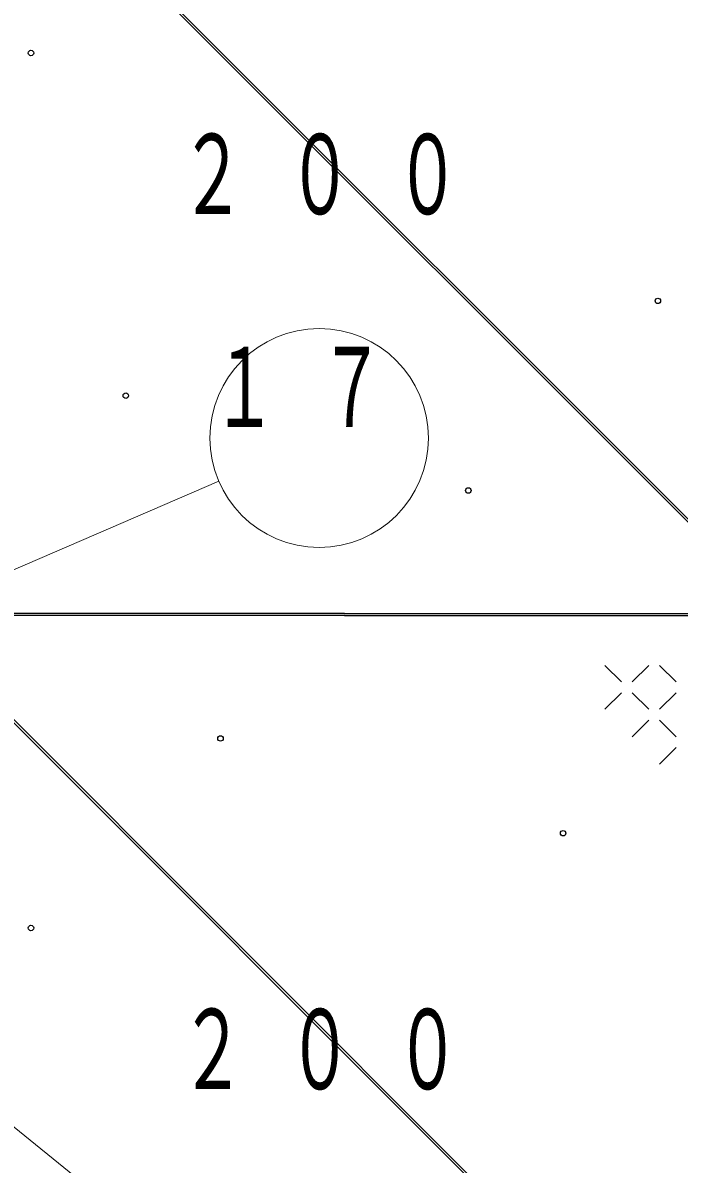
# Model space of a CAD drawing. Units: millimetres on the paper, scale 1:50. Extents: x -385 to 0, y -594 to 267.
# Drawn here: x -214.36 to -196.35, y 150.22 to 181.53 of the extents above; entities that cross this region are included whole.
import ezdxf

# ---------------------------------------------------------------- set-up
doc = ezdxf.new("R2010")
doc.units = ezdxf.units.MM
doc.layers.add('1_50', color=2, linetype='Continuous', lineweight=25)
doc.styles.add('ＭＳ ゴシック', font='')
doc.styles.get('ＭＳ ゴシック').set_extended_font_data('MS Gothic')

msp = doc.modelspace()

# ---------------------------------------------------------------- linework, layer by layer
at = {"layer": '1_50', "color": 131}
for p, q in [((-194.289, 166.012), (-216.822, 188.544)), ((-194.247, 166.054), (-216.779, 188.587)), ((-205.534, 165.329), (-216.442, 165.329)), ((-205.534, 165.329), (-194.627, 165.329)), ((-205.534, 165.269), (-216.442, 165.269)), ((-205.534, 165.269), (-194.627, 165.269)), ((-194.289, 142.012), (-216.822, 164.544)), ((-194.247, 142.054), (-216.779, 164.587))]:
    msp.add_line(p, q, dxfattribs=at)
at = {"layer": '1_50', "color": 7, "lineweight": 13}
for p, q in [((-217.519, 165.273), (-208.982, 168.952)), ((-217.154, 153.299), (-210.255, 147.725))]:
    msp.add_line(p, q, dxfattribs=at)
at = {"layer": '1_50', "color": 131, "lineweight": 13}
for p, q in [((-198.386, 163.897), (-197.936, 163.447)), ((-197.636, 163.447), (-197.186, 163.897)), ((-196.886, 163.897), (-196.436, 163.447)), ((-198.386, 162.697), (-197.936, 163.147)), ((-197.636, 163.147), (-197.186, 162.697)), ((-196.886, 162.697), (-196.436, 163.147)), ((-197.636, 161.947), (-197.186, 162.397)), ((-196.886, 162.397), (-196.436, 161.947)), ((-196.886, 161.197), (-196.436, 161.647))]:
    msp.add_line(p, q, dxfattribs=at)
at = {"layer": '1_50', "color": 131}
for centre in [(-214.134, 180.699), (-196.934, 173.899), (-211.534, 171.299), (-202.134, 168.699), (-199.534, 159.299), (-214.134, 156.699)]:
    msp.add_circle(centre, 0.075, dxfattribs=at)
at = {"layer": '1_50', "color": 7, "lineweight": 13}
msp.add_circle((-206.227, 170.139), 3, dxfattribs=at)
at = {"layer": '1_50', "color": 7}
msp.add_circle((-208.934, 161.899), 0.075, dxfattribs=at)

# ---------------------------------------------------------------- texts
at = {"layer": '1_50', "color": 7, "char_height": 2.199, "style": 'ＭＳ ゴシック'}
for s, insert, attachment_point in [('\\T1.64;\\W0.6;２００', (-210.055, 177.363), 4), ('\\T1.64;\\W0.6;１７', (-206.227, 172.639), 2), ('\\T1.64;\\W0.6;２００', (-210.055, 153.363), 4)]:
    msp.add_mtext(s, dxfattribs=dict(at, insert=insert, attachment_point=attachment_point))

doc.saveas('drawing.dxf')
